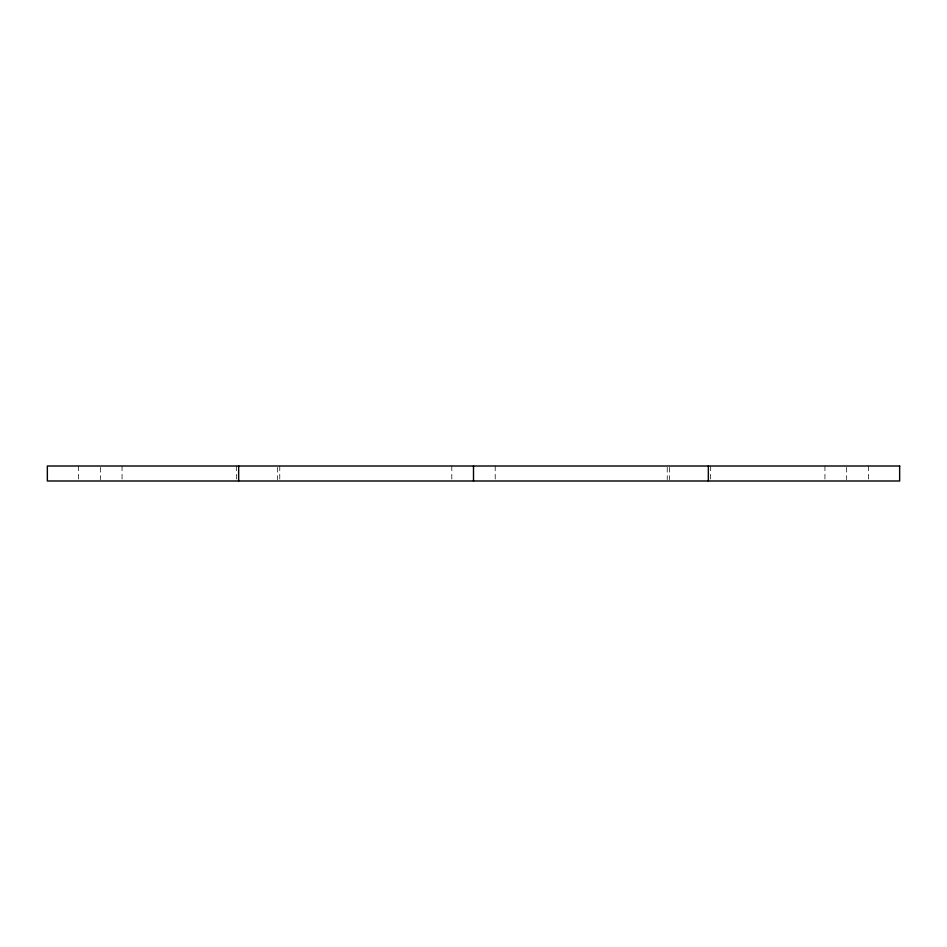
<?xml version="1.0" encoding="UTF-8"?>
<svg xmlns="http://www.w3.org/2000/svg" width="947" height="947" viewBox="0 0 947 947"><rect width="100%" height="100%" fill="white"/><g stroke="black" fill="none" stroke-linecap="round" stroke-linejoin="round"><path stroke-width="0.71" stroke-dasharray="4.74 3.55" d="M868.375 466.007L868.375 479.632M846.665 467.368L846.665 479.632M824.944 466.007L824.944 479.632M710.664 466.007L710.664 479.632M669.553 467.368L669.553 479.632M667.233 467.368L667.233 479.632M495.21 466.007L495.21 479.632M451.79 466.007L451.79 479.632M279.767 466.007L279.767 479.632M277.447 467.368L277.447 479.632M236.336 466.007L236.336 479.632M122.056 466.007L122.056 479.632M100.335 467.368L100.335 479.632M78.625 466.007L78.625 479.632"/><path stroke-width="1.42" d="M708.344 466.007L708.344 480.993M473.5 466.007L473.5 480.993M238.656 466.007L238.656 480.993M899.65 466.007L47.35 466.007L47.35 480.993L899.65 480.993L899.65 466.007"/></g></svg>
